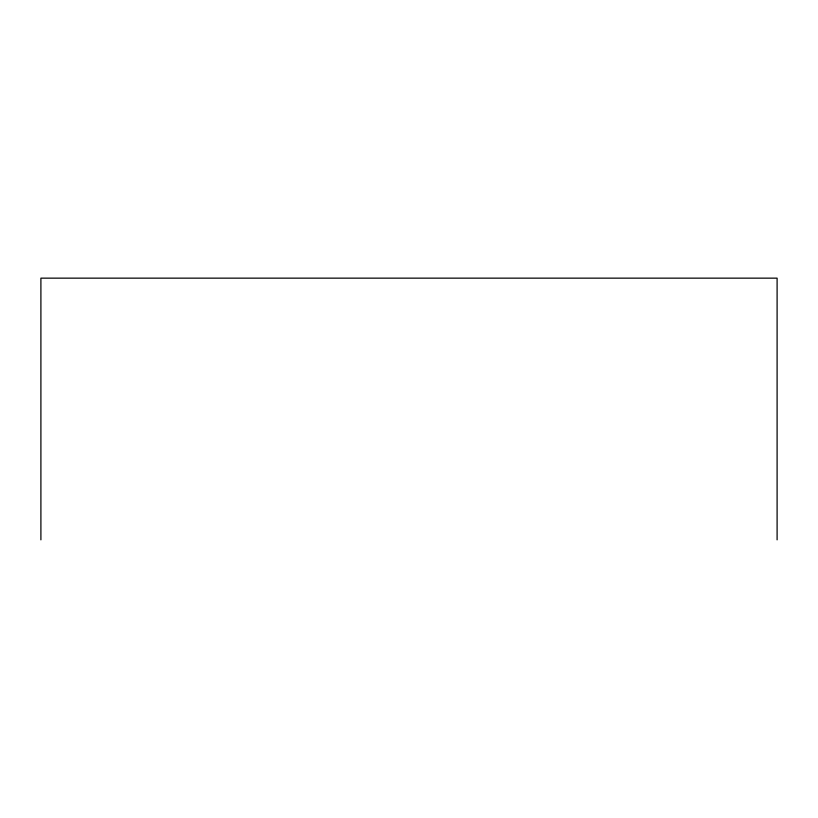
<?xml version="1.0" encoding="UTF-8"?>
<svg xmlns="http://www.w3.org/2000/svg" width="818" height="818" viewBox="0 0 818 818"><rect width="100%" height="100%" fill="white"/><g stroke="black" fill="none" stroke-linecap="round" stroke-linejoin="round"><path stroke-width="1.23" d="M777.1 539.849L777.1 278.151L40.9 278.151L40.9 539.849"/></g></svg>
